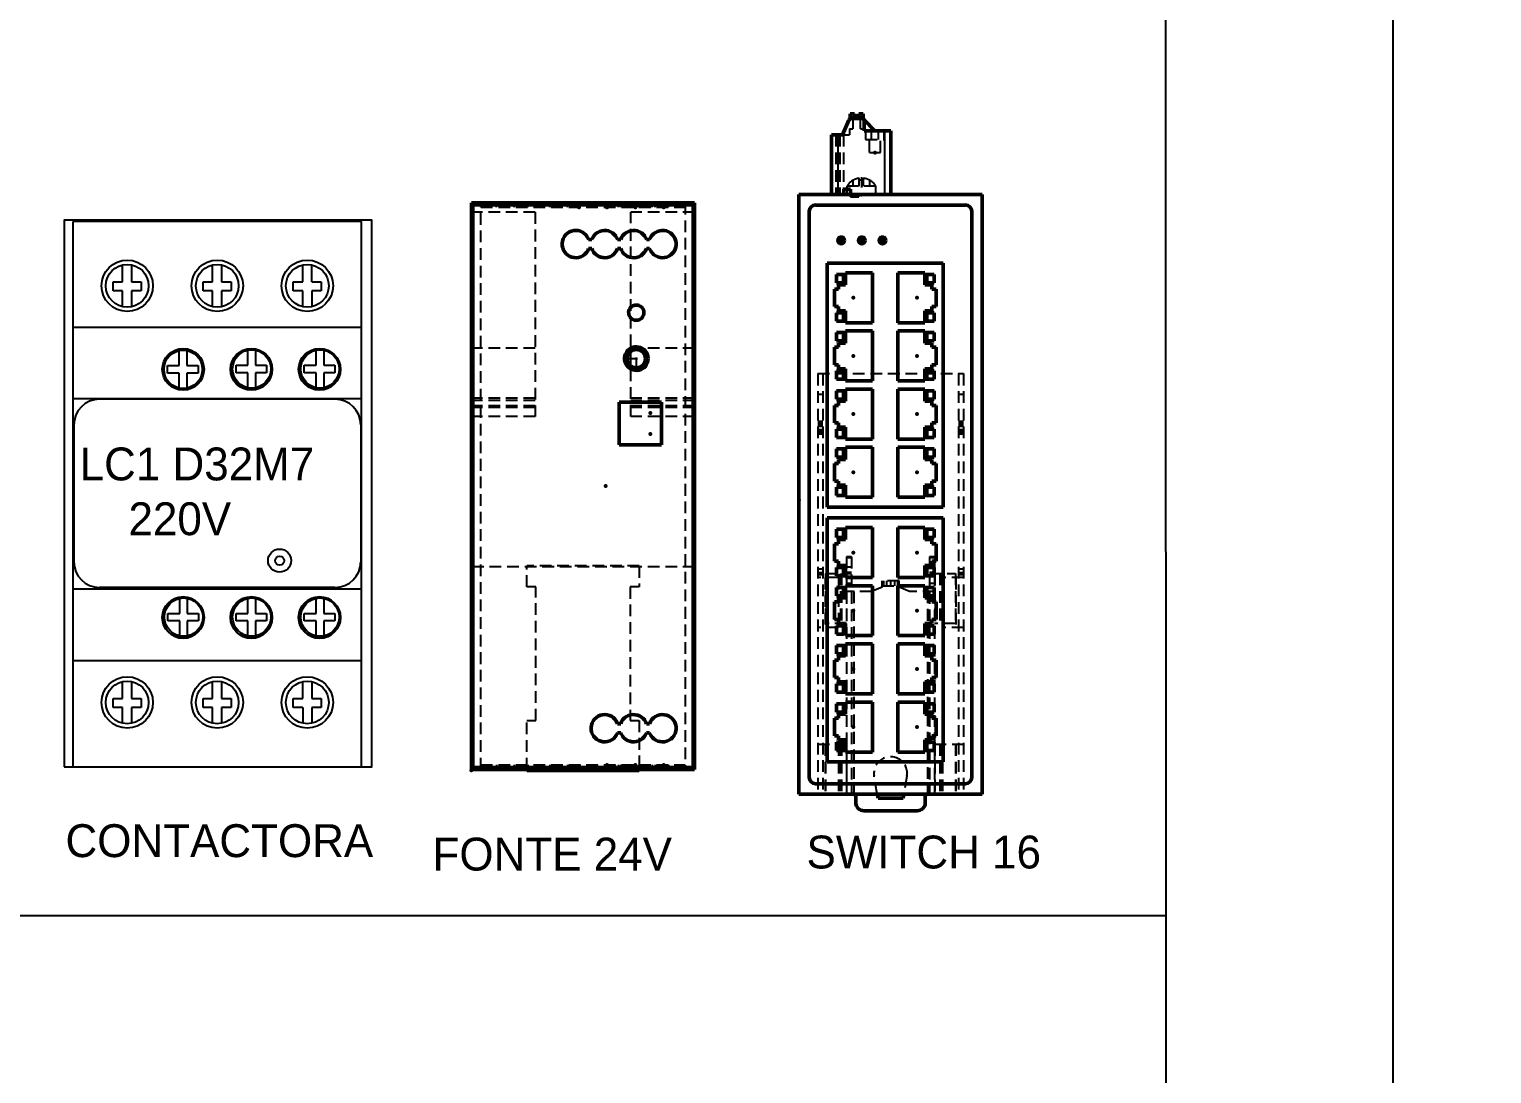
# Model space of a CAD drawing. Extents: x -891 to 6596, y -1 to 298.
# Drawn here: x -306.2 to -243.8, y 148.8 to 193.4 of the extents above; entities that cross this region are included whole.
import ezdxf

# ---------------------------------------------------------------- set-up
doc = ezdxf.new("R2010")
doc.units = 0
doc.header["$MEASUREMENT"] = 0
doc.linetypes.add('Center', pattern=[1.5, 0.45, -0.5, 0.05, -0.5])
doc.linetypes.add('DASHED', pattern=[0.75, 0.5, -0.25])
doc.layers.add('00_COMPONENTS_1', color=7, linetype='Continuous')
for name, color, linetype, lineweight in [('2d ConnectionPoints', 7, 'Continuous', 50), ('AM_0', 7, 'Continuous', 50), ('AM_4', 3, 'Continuous', 25), ('AM_7', 7, 'Center', 25), ('AM_9', 6, 'DASHED', 25)]:
    doc.layers.add(name, color=color, linetype=linetype, lineweight=lineweight)
doc.dimstyles.get("Standard").update_dxf_attribs({"dimtxt": 0.18, "dimasz": 0.18, "dimexe": 0.18, "dimexo": 0.0625, "dimgap": 0.09, "dimtad": 0, "dimtih": 1, "dimtoh": 1, "dimdec": 4, "dimzin": 0, "dimdsep": 46, "dimtxsty": 'Standard', "dimcen": 0.09, "dimadec": 0, "dimazin": 0, "dimtfac": 1, "dimtdec": 4, "dimtofl": 0, "dimtmove": 0, "dimatfit": 3, "dimfxl": 1, "dimtolj": 1, "dimtzin": 0, "dimarcsym": 0})

# ---------------------------------------------------------------- blocks, each defined once
blk = doc.blocks.new('*D12')
at = {"color": 0, "lineweight": -2, "transparency": 16777216}
for p, q in [((-241.782, 239.496), (-87.729, 239.496)), ((-100.229, 214.496), (-100.229, 70.166)), ((-241.782, 45.166), (-87.729, 45.166))]:
    blk.add_line(p, q, dxfattribs=at)
at = {"color": 0, "lineweight": 18, "transparency": 16777216}
for points in [[(-104.395, 214.496), (-96.062, 214.496), (-100.229, 239.496)], [(-104.395, 70.166), (-96.062, 70.166), (-100.229, 45.166)]]:
    blk.add_solid(points, dxfattribs=at)
at = {"layer": 'Defpoints', "color": 0, "lineweight": 18, "transparency": 16777216}
for p in [(-248.032, 239.496), (-248.032, 45.166), (-100.229, 45.166)]:
    blk.add_point(p, dxfattribs=at)
at = {"color": 0, "transparency": 16777216, "insert": (-118.979, 142.331), "char_height": 25, "attachment_point": 5, "rotation": 90}
blk.add_mtext('1000', dxfattribs=at)

msp = doc.modelspace()

# ---------------------------------------------------------------- linework, layer by layer
at = {"color": 40, "true_color": 0xf8d731}
msp.add_line((-257.748, 229.686), (-257.734, 54.882), dxfattribs=at)
for points in [[(-364.63, 45.166), (-248.032, 45.166), (-248.032, 239.496), (-364.63, 239.496)], [(-304.735, 161.916), (-291.618, 161.916), (-291.618, 185.235), (-304.735, 185.235)]]:
    msp.add_lwpolyline(points, close=True)
msp.add_lwpolyline([(-257.745, 155.557), (-354.868, 155.557)], dxfattribs=at)
at = {"layer": '00_COMPONENTS_1', "color": 7, "linetype": 'Continuous'}
for p, q in [((-304.352, 161.916), (-304.352, 185.185)), ((-292.059, 185.185), (-304.352, 185.185)), ((-292.059, 161.916), (-292.059, 185.185)), ((-302.245, 182.605), (-302.245, 183.331)), ((-301.861, 183.334), (-301.861, 182.605)), ((-298.403, 182.605), (-298.403, 183.331)), ((-298.019, 183.334), (-298.019, 182.605)), ((-294.562, 182.605), (-294.562, 183.331)), ((-294.177, 182.605), (-294.177, 183.334)), ((-302.651, 182.221), (-302.651, 182.605)), ((-302.651, 182.605), (-302.245, 182.605)), ((-302.245, 182.221), (-302.651, 182.221)), ((-302.245, 181.551), (-302.245, 182.221)), ((-301.861, 182.605), (-301.455, 182.605)), ((-301.861, 182.221), (-301.861, 181.549)), ((-301.455, 182.221), (-301.861, 182.221)), ((-301.455, 182.605), (-301.455, 182.221)), ((-298.809, 182.221), (-298.809, 182.605)), ((-298.809, 182.605), (-298.403, 182.605)), ((-298.403, 182.221), (-298.809, 182.221)), ((-298.403, 181.551), (-298.403, 182.221)), ((-298.019, 182.605), (-297.613, 182.605)), ((-298.019, 182.221), (-298.019, 181.549)), ((-297.613, 182.221), (-298.019, 182.221)), ((-297.613, 182.605), (-297.613, 182.221)), ((-294.967, 182.221), (-294.967, 182.605)), ((-294.967, 182.605), (-294.562, 182.605)), ((-294.562, 182.221), (-294.967, 182.221)), ((-294.562, 181.551), (-294.562, 182.221)), ((-294.177, 182.605), (-293.772, 182.605)), ((-294.177, 182.221), (-294.177, 181.549)), ((-293.772, 182.221), (-294.177, 182.221)), ((-293.772, 182.605), (-293.772, 182.221)), ((-292.059, 180.658), (-304.352, 180.658)), ((-299.824, 179.031), (-299.824, 179.675)), ((-299.502, 179.676), (-299.502, 179.031)), ((-296.897, 179.048), (-296.897, 179.692)), ((-296.575, 179.693), (-296.575, 179.048)), ((-293.988, 179.048), (-293.988, 179.692)), ((-293.666, 179.693), (-293.666, 179.048)), ((-300.33, 178.709), (-300.33, 179.031)), ((-300.33, 179.031), (-299.824, 179.031)), ((-299.824, 178.709), (-300.33, 178.709)), ((-299.824, 178.073), (-299.824, 178.709)), ((-299.502, 179.031), (-299.026, 179.031)), ((-299.502, 178.709), (-299.502, 178.072)), ((-299.026, 178.709), (-299.502, 178.709)), ((-299.026, 179.031), (-299.026, 178.709)), ((-297.403, 178.726), (-297.403, 179.048)), ((-297.403, 179.048), (-296.897, 179.048)), ((-296.897, 178.726), (-297.403, 178.726)), ((-296.897, 178.091), (-296.897, 178.726)), ((-296.575, 179.048), (-296.099, 179.048)), ((-296.575, 178.726), (-296.575, 178.089)), ((-296.099, 178.726), (-296.575, 178.726)), ((-296.099, 179.048), (-296.099, 178.726)), ((-294.494, 178.726), (-294.494, 179.048)), ((-294.494, 179.048), (-293.988, 179.048)), ((-293.988, 178.726), (-294.494, 178.726)), ((-293.988, 178.091), (-293.988, 178.726)), ((-293.666, 179.048), (-293.19, 179.048)), ((-293.666, 178.726), (-293.666, 178.089)), ((-293.19, 178.726), (-293.666, 178.726)), ((-293.19, 179.048), (-293.19, 178.726)), ((-292.059, 177.612), (-304.352, 177.612)), ((-293.184, 177.598), (-303.227, 177.598)), ((-304.325, 176.501), (-304.325, 170.664)), ((-292.086, 176.501), (-292.086, 170.664)), ((-292.059, 169.489), (-304.352, 169.489)), ((-293.184, 169.567), (-303.227, 169.567)), ((-299.806, 168.456), (-299.806, 169.1)), ((-299.484, 169.101), (-299.484, 168.456)), ((-296.897, 168.456), (-296.897, 169.1)), ((-296.575, 169.101), (-296.575, 168.456)), ((-293.988, 168.456), (-293.988, 169.1)), ((-293.666, 169.101), (-293.666, 168.456)), ((-300.312, 168.456), (-299.806, 168.456)), ((-300.312, 168.134), (-300.312, 168.456)), ((-299.806, 168.134), (-300.312, 168.134)), ((-299.806, 167.499), (-299.806, 168.134)), ((-299.484, 168.456), (-299.008, 168.456)), ((-299.008, 168.134), (-299.484, 168.134)), ((-299.484, 168.134), (-299.484, 167.497)), ((-299.008, 168.456), (-299.008, 168.134)), ((-297.403, 168.456), (-296.897, 168.456)), ((-297.403, 168.134), (-297.403, 168.456)), ((-296.897, 168.134), (-297.403, 168.134)), ((-296.897, 167.499), (-296.897, 168.134)), ((-296.575, 168.456), (-296.099, 168.456)), ((-296.099, 168.134), (-296.575, 168.134)), ((-296.575, 168.134), (-296.575, 167.497)), ((-296.099, 168.456), (-296.099, 168.134)), ((-294.494, 168.456), (-293.988, 168.456)), ((-294.494, 168.134), (-294.494, 168.456)), ((-293.988, 168.134), (-294.494, 168.134)), ((-293.988, 167.499), (-293.988, 168.134)), ((-293.666, 168.456), (-293.19, 168.456)), ((-293.19, 168.134), (-293.666, 168.134)), ((-293.666, 168.134), (-293.666, 167.497)), ((-293.19, 168.456), (-293.19, 168.134)), ((-304.352, 166.444), (-292.059, 166.444)), ((-302.245, 164.824), (-302.245, 165.55)), ((-301.861, 165.552), (-301.861, 164.824)), ((-298.403, 164.824), (-298.403, 165.55)), ((-298.019, 165.552), (-298.019, 164.824)), ((-294.562, 164.824), (-294.562, 165.55)), ((-294.177, 165.552), (-294.177, 164.824)), ((-302.651, 164.824), (-302.245, 164.824)), ((-302.651, 164.44), (-302.651, 164.824)), ((-301.861, 164.824), (-301.455, 164.824)), ((-301.455, 164.824), (-301.455, 164.44)), ((-298.809, 164.824), (-298.403, 164.824)), ((-298.809, 164.44), (-298.809, 164.824)), ((-298.019, 164.824), (-297.613, 164.824)), ((-297.613, 164.824), (-297.613, 164.44)), ((-294.967, 164.824), (-294.562, 164.824)), ((-294.967, 164.44), (-294.967, 164.824)), ((-294.177, 164.824), (-293.772, 164.824)), ((-293.772, 164.824), (-293.772, 164.44)), ((-302.245, 164.44), (-302.651, 164.44)), ((-302.245, 163.77), (-302.245, 164.44)), ((-301.455, 164.44), (-301.861, 164.44)), ((-301.861, 164.44), (-301.861, 163.767)), ((-298.403, 164.44), (-298.809, 164.44)), ((-298.403, 163.77), (-298.403, 164.44)), ((-297.613, 164.44), (-298.019, 164.44)), ((-298.019, 164.44), (-298.019, 163.767)), ((-294.562, 164.44), (-294.967, 164.44)), ((-294.562, 164.44), (-294.562, 163.77)), ((-293.772, 164.44), (-294.177, 164.44)), ((-294.177, 164.44), (-294.177, 163.767)), ((-304.352, 161.916), (-292.059, 161.916))]:
    msp.add_line(p, q, dxfattribs=at)
for centre, radius in [((-302.047, 182.441), 1.098), ((-298.205, 182.441), 1.098), ((-294.364, 182.441), 1.098), ((-302.047, 182.441), 0.912), ((-298.205, 182.441), 0.912), ((-294.364, 182.441), 0.912), ((-299.66, 178.874), 0.892), ((-296.751, 178.874), 0.892), ((-296.751, 178.874), 0.867), ((-296.733, 178.891), 0.817), ((-293.842, 178.874), 0.892), ((-293.842, 178.874), 0.867), ((-293.824, 178.891), 0.817), ((-299.66, 178.874), 0.817), ((-295.544, 170.711), 0.494), ((-295.544, 170.711), 0.192), ((-299.66, 168.282), 0.892), ((-299.66, 168.282), 0.867), ((-299.641, 168.299), 0.817), ((-296.751, 168.282), 0.892), ((-296.751, 168.282), 0.867), ((-296.733, 168.299), 0.817), ((-293.842, 168.282), 0.892), ((-293.842, 168.282), 0.867), ((-293.824, 168.299), 0.817), ((-302.047, 164.66), 1.098), ((-302.047, 164.66), 0.912), ((-298.205, 164.66), 1.098), ((-298.205, 164.66), 0.912), ((-294.364, 164.66), 1.098), ((-294.364, 164.66), 0.912)]:
    msp.add_circle(centre, radius, dxfattribs=at)
for centre, start, end in [((-303.227, 176.501), 90, 180), ((-293.184, 176.501), 0, 90), ((-303.227, 170.664), 180, 270), ((-293.184, 170.664), 270, 0)]:
    msp.add_arc(centre, 1.098, start, end, dxfattribs=at)
at = {"layer": '2d ConnectionPoints'}
for p in [(-270.149, 188.123), (-270.149, 188.123), (-270.149, 188.123), (-270.149, 188.123), (-270.149, 188.123), (-270.149, 188.123), (-270.725, 186.332), (-282.777, 185.788), (-281.572, 185.788), (-280.367, 185.788), (-279.162, 185.788), (-271.062, 181.927), (-268.356, 181.927), (-271.062, 179.445), (-268.356, 179.445), (-279.734, 177.014), (-271.062, 176.963), (-268.356, 176.963), (-279.734, 176.111), (-271.062, 174.48), (-268.356, 174.48), (-281.628, 173.89), (-273.39, 173.298), (-271.062, 171.056), (-268.356, 171.056), (-271.062, 168.574), (-268.356, 168.574), (-271.062, 166.091), (-268.356, 166.091), (-271.062, 163.609), (-268.356, 163.609), (-287.361, 161.754), (-281.572, 161.992), (-280.367, 161.992), (-279.162, 161.992)]:
    msp.add_point(p, dxfattribs=at)
at = {"layer": 'AM_0'}
for p, q in [((-271.016, 189.776), (-271.208, 189.776)), ((-271.208, 189.776), (-271.208, 189.607)), ((-271.016, 189.669), (-271.016, 189.776)), ((-270.835, 189.776), (-270.835, 189.669)), ((-270.643, 189.776), (-270.835, 189.776)), ((-270.643, 189.607), (-270.643, 189.776)), ((-271.26, 189.511), (-271.535, 188.88)), ((-271.208, 189.607), (-271.094, 189.607)), ((-270.691, 189.573), (-271.165, 189.573)), ((-271.094, 189.607), (-271.094, 189.573)), ((-270.757, 189.573), (-270.757, 189.607)), ((-270.757, 189.607), (-270.643, 189.607)), ((-270.602, 189.519), (-270.158, 189.057)), ((-270.602, 189.519), (-270.602, 189.057)), ((-271.997, 188.88), (-271.535, 188.88)), ((-271.997, 188.88), (-271.997, 186.332)), ((-270.602, 189.057), (-269.474, 189.057)), ((-269.474, 189.057), (-269.474, 186.332)), ((-287.361, 161.798), (-287.361, 185.982)), ((-287.361, 185.982), (-277.839, 185.982)), ((-277.839, 185.939), (-287.361, 185.939)), ((-277.839, 161.798), (-277.839, 185.982)), ((-273.39, 186.332), (-273.39, 160.744)), ((-265.572, 186.332), (-273.39, 186.332)), ((-271.48, 186.561), (-271.196, 186.561)), ((-271.48, 186.561), (-271.48, 186.332)), ((-271.196, 186.561), (-271.196, 186.332)), ((-265.572, 160.744), (-265.572, 186.332)), ((-287.303, 185.893), (-287.303, 161.887)), ((-277.897, 185.893), (-287.303, 185.893)), ((-277.897, 185.893), (-277.897, 161.887)), ((-272.946, 185.621), (-272.946, 161.455)), ((-266.282, 185.887), (-272.679, 185.887)), ((-266.016, 161.455), (-266.016, 185.621)), ((-282.361, 184.415), (-282.227, 184.415)), ((-281.127, 184.415), (-280.993, 184.415)), ((-279.893, 184.415), (-279.759, 184.415)), ((-282.227, 184.027), (-282.361, 184.027)), ((-280.993, 184.027), (-281.127, 184.027)), ((-279.759, 184.027), (-279.893, 184.027)), ((-267.237, 183.41), (-272.182, 183.41)), ((-272.182, 183.41), (-272.182, 172.997)), ((-271.79, 182.567), (-271.79, 182.922)), ((-271.79, 182.922), (-271.488, 182.922)), ((-271.488, 182.922), (-271.488, 182.567)), ((-271.4, 182.478), (-271.4, 182.994)), ((-271.4, 182.994), (-270.245, 182.994)), ((-270.245, 182.994), (-270.245, 180.861)), ((-269.173, 180.861), (-269.173, 182.994)), ((-269.173, 182.994), (-268.018, 182.994)), ((-268.018, 182.994), (-268.018, 182.478)), ((-267.929, 182.567), (-267.929, 182.922)), ((-267.929, 182.922), (-267.627, 182.922)), ((-267.627, 182.922), (-267.627, 182.567)), ((-267.237, 172.997), (-267.237, 183.41)), ((-271.879, 181.554), (-271.879, 182.301)), ((-271.879, 182.301), (-271.702, 182.301)), ((-271.488, 182.567), (-271.79, 182.567)), ((-271.702, 182.301), (-271.702, 182.478)), ((-271.702, 182.478), (-271.4, 182.478)), ((-268.018, 182.478), (-267.716, 182.478)), ((-267.627, 182.567), (-267.929, 182.567)), ((-267.716, 182.478), (-267.716, 182.301)), ((-267.716, 182.301), (-267.538, 182.301)), ((-267.538, 182.301), (-267.538, 181.554)), ((-271.702, 181.554), (-271.879, 181.554)), ((-271.79, 180.932), (-271.79, 181.288)), ((-271.79, 181.288), (-271.488, 181.288)), ((-271.702, 181.377), (-271.702, 181.554)), ((-271.4, 181.377), (-271.702, 181.377)), ((-271.488, 181.288), (-271.488, 180.932)), ((-271.4, 180.861), (-271.4, 181.377)), ((-267.716, 181.377), (-268.018, 181.377)), ((-268.018, 181.377), (-268.018, 180.861)), ((-267.929, 180.932), (-267.929, 181.288)), ((-267.929, 181.288), (-267.627, 181.288)), ((-267.538, 181.554), (-267.716, 181.554)), ((-267.716, 181.554), (-267.716, 181.377)), ((-267.627, 181.288), (-267.627, 180.932)), ((-271.488, 180.932), (-271.79, 180.932)), ((-271.79, 180.085), (-271.79, 180.44)), ((-271.79, 180.44), (-271.488, 180.44)), ((-271.488, 180.44), (-271.488, 180.085)), ((-270.245, 180.861), (-271.4, 180.861)), ((-271.4, 179.996), (-271.4, 180.511)), ((-271.4, 180.511), (-270.245, 180.511)), ((-270.245, 180.511), (-270.245, 178.379)), ((-268.018, 180.861), (-269.173, 180.861)), ((-269.173, 178.379), (-269.173, 180.511)), ((-269.173, 180.511), (-268.018, 180.511)), ((-268.018, 180.511), (-268.018, 179.996)), ((-267.627, 180.932), (-267.929, 180.932)), ((-267.929, 180.085), (-267.929, 180.44)), ((-267.929, 180.44), (-267.627, 180.44)), ((-267.627, 180.44), (-267.627, 180.085)), ((-271.879, 179.072), (-271.879, 179.818)), ((-271.879, 179.818), (-271.702, 179.818)), ((-271.488, 180.085), (-271.79, 180.085)), ((-271.702, 179.818), (-271.702, 179.996)), ((-271.702, 179.996), (-271.4, 179.996)), ((-268.018, 179.996), (-267.716, 179.996)), ((-267.627, 180.085), (-267.929, 180.085)), ((-267.716, 179.996), (-267.716, 179.818)), ((-267.716, 179.818), (-267.538, 179.818)), ((-267.538, 179.818), (-267.538, 179.072)), ((-271.702, 179.072), (-271.879, 179.072)), ((-271.79, 178.45), (-271.79, 178.805)), ((-271.79, 178.805), (-271.488, 178.805)), ((-271.702, 178.894), (-271.702, 179.072)), ((-271.4, 178.894), (-271.702, 178.894)), ((-271.488, 178.805), (-271.488, 178.45)), ((-271.4, 178.379), (-271.4, 178.894)), ((-267.716, 178.894), (-268.018, 178.894)), ((-268.018, 178.894), (-268.018, 178.379)), ((-267.929, 178.45), (-267.929, 178.805)), ((-267.929, 178.805), (-267.627, 178.805)), ((-267.538, 179.072), (-267.716, 179.072)), ((-267.716, 179.072), (-267.716, 178.894)), ((-267.627, 178.805), (-267.627, 178.45)), ((-271.488, 178.45), (-271.79, 178.45)), ((-271.79, 177.602), (-271.79, 177.958)), ((-271.79, 177.958), (-271.488, 177.958)), ((-271.488, 177.958), (-271.488, 177.602)), ((-270.245, 178.379), (-271.4, 178.379)), ((-271.4, 177.514), (-271.4, 178.029)), ((-271.4, 178.029), (-270.245, 178.029)), ((-270.245, 178.029), (-270.245, 175.897)), ((-268.018, 178.379), (-269.173, 178.379)), ((-269.173, 175.897), (-269.173, 178.029)), ((-269.173, 178.029), (-268.018, 178.029)), ((-268.018, 178.029), (-268.018, 177.514)), ((-267.627, 178.45), (-267.929, 178.45)), ((-267.929, 177.602), (-267.929, 177.958)), ((-267.929, 177.958), (-267.627, 177.958)), ((-267.627, 177.958), (-267.627, 177.602)), ((-281.065, 175.659), (-281.065, 177.466)), ((-281.065, 177.466), (-279.258, 177.466)), ((-279.258, 177.466), (-279.258, 175.659)), ((-271.879, 176.59), (-271.879, 177.336)), ((-271.879, 177.336), (-271.702, 177.336)), ((-271.488, 177.602), (-271.79, 177.602)), ((-271.702, 177.336), (-271.702, 177.514)), ((-271.702, 177.514), (-271.4, 177.514)), ((-268.018, 177.514), (-267.716, 177.514)), ((-267.627, 177.602), (-267.929, 177.602)), ((-267.716, 177.514), (-267.716, 177.336)), ((-267.716, 177.336), (-267.538, 177.336)), ((-267.538, 177.336), (-267.538, 176.59)), ((-271.702, 176.59), (-271.879, 176.59)), ((-271.702, 176.412), (-271.702, 176.59)), ((-267.538, 176.59), (-267.716, 176.59)), ((-267.716, 176.59), (-267.716, 176.412)), ((-271.79, 175.968), (-271.79, 176.323)), ((-271.79, 176.323), (-271.488, 176.323)), ((-271.488, 175.968), (-271.79, 175.968)), ((-271.4, 176.412), (-271.702, 176.412)), ((-271.488, 176.323), (-271.488, 175.968)), ((-271.4, 175.897), (-271.4, 176.412)), ((-267.716, 176.412), (-268.018, 176.412)), ((-268.018, 176.412), (-268.018, 175.897)), ((-267.929, 175.968), (-267.929, 176.323)), ((-267.929, 176.323), (-267.627, 176.323)), ((-267.627, 175.968), (-267.929, 175.968)), ((-267.627, 176.323), (-267.627, 175.968)), ((-279.258, 175.659), (-281.065, 175.659)), ((-271.79, 175.12), (-271.79, 175.475)), ((-271.79, 175.475), (-271.488, 175.475)), ((-271.488, 175.475), (-271.488, 175.12)), ((-270.245, 175.897), (-271.4, 175.897)), ((-271.4, 175.031), (-271.4, 175.546)), ((-271.4, 175.546), (-270.245, 175.546)), ((-270.245, 175.546), (-270.245, 173.414)), ((-268.018, 175.897), (-269.173, 175.897)), ((-269.173, 173.414), (-269.173, 175.546)), ((-269.173, 175.546), (-268.018, 175.546)), ((-268.018, 175.546), (-268.018, 175.031)), ((-267.929, 175.12), (-267.929, 175.475)), ((-267.929, 175.475), (-267.627, 175.475)), ((-267.627, 175.475), (-267.627, 175.12)), ((-271.879, 174.107), (-271.879, 174.853)), ((-271.879, 174.853), (-271.702, 174.853)), ((-271.488, 175.12), (-271.79, 175.12)), ((-271.702, 174.853), (-271.702, 175.031)), ((-271.702, 175.031), (-271.4, 175.031)), ((-268.018, 175.031), (-267.716, 175.031)), ((-267.627, 175.12), (-267.929, 175.12)), ((-267.716, 175.031), (-267.716, 174.853)), ((-267.716, 174.853), (-267.538, 174.853)), ((-267.538, 174.853), (-267.538, 174.107)), ((-271.702, 174.107), (-271.879, 174.107)), ((-271.702, 173.929), (-271.702, 174.107)), ((-267.538, 174.107), (-267.716, 174.107)), ((-267.716, 174.107), (-267.716, 173.929)), ((-271.79, 173.485), (-271.79, 173.841)), ((-271.79, 173.841), (-271.488, 173.841)), ((-271.488, 173.485), (-271.79, 173.485)), ((-271.4, 173.929), (-271.702, 173.929)), ((-271.488, 173.841), (-271.488, 173.485)), ((-271.4, 173.414), (-271.4, 173.929)), ((-267.716, 173.929), (-268.018, 173.929)), ((-268.018, 173.929), (-268.018, 173.414)), ((-267.929, 173.485), (-267.929, 173.841)), ((-267.929, 173.841), (-267.627, 173.841)), ((-267.627, 173.485), (-267.929, 173.485)), ((-267.627, 173.841), (-267.627, 173.485)), ((-272.182, 172.997), (-267.237, 172.997)), ((-270.245, 173.414), (-271.4, 173.414)), ((-268.018, 173.414), (-269.173, 173.414)), ((-267.237, 172.539), (-272.182, 172.539)), ((-272.182, 172.539), (-272.182, 162.126)), ((-267.237, 162.126), (-267.237, 172.539)), ((-271.79, 171.696), (-271.79, 172.051)), ((-271.79, 172.051), (-271.488, 172.051)), ((-271.488, 171.696), (-271.79, 171.696)), ((-271.702, 171.429), (-271.702, 171.607)), ((-271.702, 171.607), (-271.4, 171.607)), ((-271.488, 172.051), (-271.488, 171.696)), ((-271.4, 171.607), (-271.4, 172.122)), ((-271.4, 172.122), (-270.245, 172.122)), ((-270.245, 172.122), (-270.245, 169.99)), ((-269.173, 169.99), (-269.173, 172.122)), ((-269.173, 172.122), (-268.018, 172.122)), ((-268.018, 172.122), (-268.018, 171.607)), ((-268.018, 171.607), (-267.716, 171.607)), ((-267.929, 171.696), (-267.929, 172.051)), ((-267.929, 172.051), (-267.627, 172.051)), ((-267.627, 171.696), (-267.929, 171.696)), ((-267.716, 171.607), (-267.716, 171.429)), ((-267.627, 172.051), (-267.627, 171.696)), ((-271.879, 170.683), (-271.879, 171.429)), ((-271.879, 171.429), (-271.702, 171.429)), ((-267.716, 171.429), (-267.538, 171.429)), ((-267.538, 171.429), (-267.538, 170.683)), ((-271.702, 170.683), (-271.879, 170.683)), ((-271.79, 170.061), (-271.79, 170.417)), ((-271.79, 170.417), (-271.488, 170.417)), ((-271.702, 170.505), (-271.702, 170.683)), ((-271.4, 170.505), (-271.702, 170.505)), ((-271.488, 170.417), (-271.488, 170.061)), ((-271.4, 169.99), (-271.4, 170.505)), ((-267.716, 170.505), (-268.018, 170.505)), ((-268.018, 170.505), (-268.018, 169.99)), ((-267.929, 170.061), (-267.929, 170.417)), ((-267.929, 170.417), (-267.627, 170.417)), ((-267.538, 170.683), (-267.716, 170.683)), ((-267.716, 170.683), (-267.716, 170.505)), ((-267.627, 170.417), (-267.627, 170.061)), ((-271.488, 170.061), (-271.79, 170.061)), ((-270.245, 169.99), (-271.4, 169.99)), ((-268.018, 169.99), (-269.173, 169.99)), ((-267.627, 170.061), (-267.929, 170.061)), ((-271.79, 169.214), (-271.79, 169.569)), ((-271.79, 169.569), (-271.488, 169.569)), ((-271.488, 169.214), (-271.79, 169.214)), ((-271.702, 168.947), (-271.702, 169.125)), ((-271.702, 169.125), (-271.4, 169.125)), ((-271.488, 169.569), (-271.488, 169.214)), ((-271.4, 169.125), (-271.4, 169.64)), ((-271.4, 169.64), (-270.245, 169.64)), ((-270.245, 169.64), (-270.245, 167.508)), ((-269.173, 167.508), (-269.173, 169.64)), ((-269.173, 169.64), (-268.018, 169.64)), ((-268.018, 169.64), (-268.018, 169.125)), ((-268.018, 169.125), (-267.716, 169.125)), ((-267.929, 169.214), (-267.929, 169.569)), ((-267.929, 169.569), (-267.627, 169.569)), ((-267.627, 169.214), (-267.929, 169.214)), ((-267.716, 169.125), (-267.716, 168.947)), ((-267.627, 169.569), (-267.627, 169.214)), ((-271.879, 168.201), (-271.879, 168.947)), ((-271.879, 168.947), (-271.702, 168.947)), ((-267.716, 168.947), (-267.538, 168.947)), ((-267.538, 168.947), (-267.538, 168.201)), ((-271.702, 168.201), (-271.879, 168.201)), ((-271.79, 167.579), (-271.79, 167.934)), ((-271.79, 167.934), (-271.488, 167.934)), ((-271.702, 168.023), (-271.702, 168.201)), ((-271.4, 168.023), (-271.702, 168.023)), ((-271.488, 167.934), (-271.488, 167.579)), ((-271.4, 167.508), (-271.4, 168.023)), ((-267.716, 168.023), (-268.018, 168.023)), ((-268.018, 168.023), (-268.018, 167.508)), ((-267.929, 167.579), (-267.929, 167.934)), ((-267.929, 167.934), (-267.627, 167.934)), ((-267.538, 168.201), (-267.716, 168.201)), ((-267.716, 168.201), (-267.716, 168.023)), ((-267.627, 167.934), (-267.627, 167.579)), ((-271.488, 167.579), (-271.79, 167.579)), ((-270.245, 167.508), (-271.4, 167.508)), ((-268.018, 167.508), (-269.173, 167.508)), ((-267.627, 167.579), (-267.929, 167.579)), ((-271.79, 166.731), (-271.79, 167.087)), ((-271.79, 167.087), (-271.488, 167.087)), ((-271.488, 166.731), (-271.79, 166.731)), ((-271.702, 166.465), (-271.702, 166.642)), ((-271.702, 166.642), (-271.4, 166.642)), ((-271.488, 167.087), (-271.488, 166.731)), ((-271.4, 166.642), (-271.4, 167.158)), ((-271.4, 167.158), (-270.245, 167.158)), ((-270.245, 167.158), (-270.245, 165.025)), ((-269.173, 165.025), (-269.173, 167.158)), ((-269.173, 167.158), (-268.018, 167.158)), ((-268.018, 167.158), (-268.018, 166.642)), ((-268.018, 166.642), (-267.716, 166.642)), ((-267.929, 166.731), (-267.929, 167.087)), ((-267.929, 167.087), (-267.627, 167.087)), ((-267.627, 166.731), (-267.929, 166.731)), ((-267.716, 166.642), (-267.716, 166.465)), ((-267.627, 167.087), (-267.627, 166.731)), ((-271.879, 165.718), (-271.879, 166.465)), ((-271.879, 166.465), (-271.702, 166.465)), ((-267.716, 166.465), (-267.538, 166.465)), ((-267.538, 166.465), (-267.538, 165.718)), ((-271.702, 165.718), (-271.879, 165.718)), ((-271.79, 165.096), (-271.79, 165.452)), ((-271.79, 165.452), (-271.488, 165.452)), ((-271.702, 165.541), (-271.702, 165.718)), ((-271.4, 165.541), (-271.702, 165.541)), ((-271.488, 165.452), (-271.488, 165.096)), ((-271.4, 165.025), (-271.4, 165.541)), ((-267.716, 165.541), (-268.018, 165.541)), ((-268.018, 165.541), (-268.018, 165.025)), ((-267.929, 165.096), (-267.929, 165.452)), ((-267.929, 165.452), (-267.627, 165.452)), ((-267.538, 165.718), (-267.716, 165.718)), ((-267.716, 165.718), (-267.716, 165.541)), ((-267.627, 165.452), (-267.627, 165.096)), ((-271.488, 165.096), (-271.79, 165.096)), ((-270.245, 165.025), (-271.4, 165.025)), ((-268.018, 165.025), (-269.173, 165.025)), ((-267.627, 165.096), (-267.929, 165.096)), ((-271.79, 164.249), (-271.79, 164.604)), ((-271.79, 164.604), (-271.488, 164.604)), ((-271.488, 164.249), (-271.79, 164.249)), ((-271.702, 163.982), (-271.702, 164.16)), ((-271.702, 164.16), (-271.4, 164.16)), ((-271.488, 164.604), (-271.488, 164.249)), ((-271.4, 164.16), (-271.4, 164.675)), ((-271.4, 164.675), (-270.245, 164.675)), ((-270.245, 164.675), (-270.245, 162.543)), ((-269.173, 162.543), (-269.173, 164.675)), ((-269.173, 164.675), (-268.018, 164.675)), ((-268.018, 164.675), (-268.018, 164.16)), ((-268.018, 164.16), (-267.716, 164.16)), ((-267.929, 164.249), (-267.929, 164.604)), ((-267.929, 164.604), (-267.627, 164.604)), ((-267.627, 164.249), (-267.929, 164.249)), ((-267.716, 164.16), (-267.716, 163.982)), ((-267.627, 164.604), (-267.627, 164.249)), ((-281.127, 163.752), (-280.993, 163.752)), ((-279.893, 163.752), (-279.759, 163.752)), ((-271.879, 163.236), (-271.879, 163.982)), ((-271.879, 163.982), (-271.702, 163.982)), ((-267.716, 163.982), (-267.538, 163.982)), ((-267.538, 163.982), (-267.538, 163.236)), ((-280.993, 163.363), (-281.127, 163.363)), ((-279.759, 163.363), (-279.893, 163.363)), ((-271.702, 163.236), (-271.879, 163.236)), ((-271.79, 162.614), (-271.79, 162.969)), ((-271.79, 162.969), (-271.488, 162.969)), ((-271.702, 163.058), (-271.702, 163.236)), ((-271.4, 163.058), (-271.702, 163.058)), ((-271.488, 162.969), (-271.488, 162.614)), ((-271.4, 162.543), (-271.4, 163.058)), ((-267.716, 163.058), (-268.018, 163.058)), ((-268.018, 163.058), (-268.018, 162.543)), ((-267.929, 162.614), (-267.929, 162.969)), ((-267.929, 162.969), (-267.627, 162.969)), ((-267.538, 163.236), (-267.716, 163.236)), ((-267.716, 163.236), (-267.716, 163.058)), ((-267.627, 162.969), (-267.627, 162.614)), ((-271.488, 162.614), (-271.79, 162.614)), ((-270.245, 162.543), (-271.4, 162.543)), ((-268.018, 162.543), (-269.173, 162.543)), ((-267.627, 162.614), (-267.929, 162.614)), ((-277.839, 161.842), (-287.361, 161.842)), ((-287.361, 161.798), (-277.839, 161.798)), ((-277.897, 161.887), (-287.303, 161.887)), ((-285, 161.798), (-285, 161.754)), ((-285, 161.754), (-280.2, 161.754)), ((-280.2, 161.754), (-280.2, 161.798)), ((-272.182, 162.126), (-267.237, 162.126)), ((-272.679, 161.188), (-266.282, 161.188)), ((-273.39, 160.744), (-265.572, 160.744)), ((-270.965, 160.655), (-270.965, 160.388)), ((-270.014, 160.566), (-270.045, 160.744)), ((-268.948, 160.566), (-270.014, 160.566)), ((-268.916, 160.744), (-268.948, 160.566)), ((-267.997, 160.388), (-267.997, 160.655)), ((-270.609, 160.033), (-268.352, 160.033))]:
    msp.add_line(p, q, dxfattribs=at)
for points in [[(-282.361, 184.027), (-282.401, 183.938), (-282.457, 183.855), (-282.525, 183.784), (-282.606, 183.724), (-282.693, 183.68), (-282.789, 183.651), (-282.884, 183.639), (-282.982, 183.642), (-283.075, 183.661), (-283.166, 183.696), (-283.247, 183.744), (-283.321, 183.807), (-283.383, 183.879), (-283.434, 183.963), (-283.469, 184.053), (-283.49, 184.151), (-283.493, 184.249), (-283.48, 184.349), (-283.45, 184.444), (-283.402, 184.535), (-283.342, 184.614), (-283.266, 184.683), (-283.184, 184.736), (-283.091, 184.775), (-282.997, 184.797), (-282.899, 184.804), (-282.805, 184.794), (-282.711, 184.769), (-282.626, 184.729), (-282.546, 184.675), (-282.477, 184.61), (-282.418, 184.533), (-282.361, 184.415)], [(-282.227, 184.415), (-282.187, 184.504), (-282.13, 184.588), (-282.062, 184.658), (-281.98, 184.719), (-281.893, 184.762), (-281.797, 184.791), (-281.702, 184.803), (-281.604, 184.799), (-281.512, 184.78), (-281.422, 184.745), (-281.341, 184.697), (-281.267, 184.635), (-281.205, 184.563), (-281.154, 184.479), (-281.127, 184.415)], [(-280.993, 184.415), (-280.953, 184.504), (-280.896, 184.588), (-280.828, 184.658), (-280.746, 184.719), (-280.659, 184.762), (-280.563, 184.791), (-280.468, 184.803), (-280.37, 184.799), (-280.278, 184.78), (-280.188, 184.745), (-280.107, 184.697), (-280.033, 184.635), (-279.971, 184.563), (-279.92, 184.479), (-279.893, 184.415)], [(-279.759, 184.415), (-279.719, 184.504), (-279.662, 184.588), (-279.594, 184.658), (-279.512, 184.719), (-279.425, 184.762), (-279.329, 184.791), (-279.234, 184.803), (-279.136, 184.799), (-279.044, 184.78), (-278.954, 184.745), (-278.873, 184.697), (-278.799, 184.635), (-278.737, 184.563), (-278.686, 184.479), (-278.651, 184.389), (-278.63, 184.291), (-278.627, 184.193), (-278.64, 184.092), (-278.671, 183.997), (-278.718, 183.906), (-278.779, 183.828), (-278.854, 183.758), (-278.936, 183.706), (-279.029, 183.666), (-279.122, 183.644), (-279.221, 183.638), (-279.315, 183.648), (-279.409, 183.673), (-279.495, 183.713), (-279.575, 183.767), (-279.644, 183.833), (-279.703, 183.911), (-279.759, 184.027)], [(-281.127, 184.027), (-281.167, 183.938), (-281.223, 183.855), (-281.291, 183.784), (-281.372, 183.724), (-281.459, 183.68), (-281.555, 183.651), (-281.65, 183.639), (-281.748, 183.642), (-281.841, 183.661), (-281.932, 183.696), (-282.013, 183.744), (-282.087, 183.807), (-282.149, 183.879), (-282.2, 183.963), (-282.227, 184.027)], [(-279.893, 184.027), (-279.933, 183.938), (-279.989, 183.855), (-280.057, 183.784), (-280.138, 183.724), (-280.225, 183.68), (-280.321, 183.651), (-280.416, 183.639), (-280.514, 183.642), (-280.607, 183.661), (-280.698, 183.696), (-280.779, 183.744), (-280.853, 183.807), (-280.915, 183.879), (-280.966, 183.963), (-280.993, 184.027)], [(-280.002, 181.292), (-280.006, 181.238), (-280.021, 181.183), (-280.043, 181.133), (-280.075, 181.086), (-280.113, 181.047), (-280.158, 181.014), (-280.207, 180.989), (-280.26, 180.973), (-280.314, 180.966), (-280.369, 180.968), (-280.422, 180.979), (-280.473, 181), (-280.519, 181.027), (-280.561, 181.063), (-280.595, 181.104), (-280.623, 181.152), (-280.642, 181.203), (-280.653, 181.257), (-280.654, 181.312), (-280.646, 181.368), (-280.629, 181.42), (-280.602, 181.47), (-280.569, 181.513), (-280.527, 181.552), (-280.481, 181.581), (-280.429, 181.603), (-280.377, 181.615), (-280.321, 181.619), (-280.268, 181.613), (-280.215, 181.598), (-280.166, 181.576), (-280.121, 181.545), (-280.083, 181.507), (-280.05, 181.463), (-280.026, 181.415), (-280.009, 181.361), (-280.002, 181.292)], [(-279.823, 179.332), (-279.83, 179.248), (-279.852, 179.164), (-279.886, 179.087), (-279.935, 179.016), (-279.992, 178.955), (-280.062, 178.903), (-280.136, 178.865), (-280.219, 178.84), (-280.301, 178.829), (-280.387, 178.832), (-280.468, 178.849), (-280.548, 178.88), (-280.619, 178.922), (-280.684, 178.978), (-280.738, 179.042), (-280.781, 179.116), (-280.81, 179.194), (-280.827, 179.278), (-280.829, 179.362), (-280.816, 179.447), (-280.79, 179.527), (-280.749, 179.604), (-280.698, 179.671), (-280.634, 179.73), (-280.564, 179.775), (-280.485, 179.809), (-280.404, 179.829), (-280.318, 179.835), (-280.235, 179.827), (-280.153, 179.804), (-280.078, 179.769), (-280.008, 179.721), (-279.948, 179.663), (-279.897, 179.595), (-279.86, 179.52), (-279.834, 179.438), (-279.823, 179.332)], [(-281.127, 163.363), (-281.167, 163.275), (-281.224, 163.191), (-281.292, 163.12), (-281.374, 163.06), (-281.461, 163.016), (-281.557, 162.987), (-281.651, 162.975), (-281.75, 162.979), (-281.842, 162.999), (-281.932, 163.033), (-282.013, 163.081), (-282.087, 163.143), (-282.149, 163.216), (-282.199, 163.299), (-282.235, 163.39), (-282.256, 163.487), (-282.259, 163.586), (-282.245, 163.687), (-282.215, 163.782), (-282.168, 163.873), (-282.107, 163.951), (-282.032, 164.02), (-281.95, 164.073), (-281.857, 164.112), (-281.764, 164.134), (-281.665, 164.141), (-281.571, 164.131), (-281.477, 164.105), (-281.391, 164.066), (-281.31, 164.011), (-281.242, 163.946), (-281.183, 163.868), (-281.127, 163.752)], [(-280.993, 163.752), (-280.953, 163.841), (-280.897, 163.924), (-280.829, 163.995), (-280.747, 164.055), (-280.661, 164.099), (-280.565, 164.128), (-280.47, 164.14), (-280.372, 164.136), (-280.279, 164.117), (-280.188, 164.082), (-280.107, 164.034), (-280.033, 163.972), (-279.97, 163.899), (-279.92, 163.816), (-279.893, 163.752)], [(-279.759, 163.752), (-279.719, 163.841), (-279.663, 163.924), (-279.595, 163.995), (-279.513, 164.055), (-279.427, 164.099), (-279.331, 164.128), (-279.236, 164.14), (-279.138, 164.136), (-279.045, 164.117), (-278.954, 164.082), (-278.873, 164.034), (-278.799, 163.972), (-278.736, 163.899), (-278.686, 163.816), (-278.651, 163.725), (-278.63, 163.628), (-278.627, 163.53), (-278.64, 163.429), (-278.67, 163.335), (-278.718, 163.244), (-278.778, 163.165), (-278.854, 163.096), (-278.936, 163.043), (-279.029, 163.003), (-279.123, 162.981), (-279.221, 162.975), (-279.315, 162.985), (-279.409, 163.01), (-279.494, 163.049), (-279.574, 163.103), (-279.643, 163.168), (-279.701, 163.246), (-279.759, 163.363)], [(-279.893, 163.363), (-279.933, 163.275), (-279.99, 163.191), (-280.058, 163.12), (-280.14, 163.06), (-280.227, 163.016), (-280.323, 162.987), (-280.417, 162.975), (-280.516, 162.979), (-280.608, 162.999), (-280.698, 163.033), (-280.779, 163.081), (-280.853, 163.143), (-280.915, 163.216), (-280.965, 163.299), (-280.993, 163.363)]]:
    msp.add_lwpolyline(points, dxfattribs=at)
for centre, radius in [((-271.586, 184.377), 0.142), ((-270.707, 184.377), 0.142), ((-269.827, 184.377), 0.142), ((-280.326, 179.332), 0.389)]:
    msp.add_circle(centre, radius, dxfattribs=at)
for centre, radius, start, end in [((-271.165, 189.47), 0.103, 90, 156.45), ((-270.925, 189.669), 0.0908, 180, 0), ((-270.684, 189.484), 0.0888, 23.36771, 94.70478), ((-270.691, 189.484), 0.0888, 0, 90), ((-272.679, 185.621), 0.267, 90, 180), ((-266.282, 185.621), 0.267, 0, 90), ((-272.679, 161.455), 0.267, 180, 270), ((-266.282, 161.455), 0.267, 270, 0), ((-271.053, 160.655), 0.0888, 0, 90), ((-270.609, 160.388), 0.355, 180, 270), ((-268.352, 160.388), 0.355, 270, 0), ((-267.908, 160.655), 0.0888, 90, 180)]:
    msp.add_arc(centre, radius, start, end, dxfattribs=at)
at = {"layer": 'AM_4'}
for p, q in [((-271.733, 188.88), (-271.733, 186.332)), ((-269.738, 189.057), (-269.738, 186.332))]:
    msp.add_line(p, q, dxfattribs=at)
at = {"layer": 'AM_7'}
for p, q in [((-270.925, 189.574), (-270.925, 189.764)), ((-271.021, 189.669), (-270.83, 189.669)), ((-270.725, 187.078), (-270.725, 186.296)), ((-271.736, 184.377), (-271.437, 184.377)), ((-271.586, 184.228), (-271.586, 184.526)), ((-270.856, 184.377), (-270.558, 184.377)), ((-270.707, 184.228), (-270.707, 184.526)), ((-269.977, 184.377), (-269.678, 184.377)), ((-269.827, 184.228), (-269.827, 184.526)), ((-280.326, 178.923), (-280.326, 179.74)), ((-280.734, 179.332), (-279.918, 179.332)), ((-269.481, 169.852), (-269.481, 169.618))]:
    msp.add_line(p, q, dxfattribs=at)
at = {"layer": 'AM_9'}
for p, q in [((-271.233, 189.137), (-271.233, 188.88)), ((-271.233, 189.137), (-271.094, 189.137)), ((-271.094, 189.573), (-271.094, 189.137)), ((-270.757, 189.137), (-270.757, 189.573)), ((-270.757, 189.137), (-270.602, 189.137)), ((-271.822, 188.88), (-271.822, 186.332)), ((-271.65, 188.88), (-271.65, 186.332)), ((-271.535, 188.88), (-271.233, 188.88)), ((-271.482, 188.88), (-271.482, 186.332)), ((-270.549, 189.057), (-270.549, 188.687)), ((-270.549, 188.687), (-269.749, 188.687)), ((-270.384, 188.123), (-270.384, 188.687)), ((-270.3, 188.687), (-270.3, 189.057)), ((-269.998, 188.687), (-269.998, 189.057)), ((-269.913, 188.123), (-269.913, 188.687)), ((-269.749, 188.687), (-269.749, 189.057)), ((-270.384, 188.123), (-269.913, 188.123)), ((-271.347, 186.687), (-271.347, 186.332)), ((-270.103, 186.687), (-271.347, 186.687)), ((-271.08, 186.687), (-271.08, 186.949)), ((-270.813, 186.687), (-270.813, 187.031)), ((-270.636, 186.687), (-270.636, 187.031)), ((-270.369, 186.687), (-270.369, 186.949)), ((-270.103, 186.332), (-270.103, 186.687)), ((-287.052, 185.939), (-287.052, 185.982)), ((-286.963, 161.798), (-286.963, 185.982)), ((-286.294, 185.788), (-286.294, 185.982)), ((-286.042, 185.788), (-286.042, 185.982)), ((-285.537, 185.788), (-285.537, 185.982)), ((-285.284, 185.788), (-285.284, 185.982)), ((-285.031, 185.788), (-285.031, 185.982)), ((-284.96, 185.788), (-284.96, 185.982)), ((-284.273, 185.788), (-284.273, 185.982)), ((-284.021, 185.788), (-284.021, 185.982)), ((-283.988, 185.788), (-283.988, 185.982)), ((-283.534, 185.788), (-283.534, 185.982)), ((-283.263, 185.788), (-283.263, 185.982)), ((-283.01, 185.788), (-283.01, 185.982)), ((-282.956, 185.788), (-282.956, 185.982)), ((-282.291, 185.788), (-282.291, 185.982)), ((-282.252, 185.788), (-282.252, 185.982)), ((-282.058, 185.788), (-282.058, 185.982)), ((-282, 185.788), (-282, 185.982)), ((-281.531, 185.788), (-281.531, 185.982)), ((-281.242, 185.788), (-281.242, 185.982)), ((-281.086, 185.788), (-281.086, 185.982)), ((-280.989, 185.788), (-280.989, 185.982)), ((-280.953, 185.788), (-280.953, 185.982)), ((-280.853, 185.788), (-280.853, 185.982)), ((-280.231, 185.788), (-280.231, 185.982)), ((-279.978, 185.788), (-279.978, 185.982)), ((-279.881, 185.788), (-279.881, 185.982)), ((-279.648, 185.788), (-279.648, 185.982)), ((-279.528, 185.788), (-279.528, 185.982)), ((-279.221, 185.788), (-279.221, 185.982)), ((-278.968, 185.788), (-278.968, 185.982)), ((-278.95, 185.788), (-278.95, 185.982)), ((-278.676, 185.788), (-278.676, 185.982)), ((-278.237, 185.982), (-278.237, 161.798)), ((-278.21, 185.939), (-278.21, 185.982)), ((-272.04, 186.332), (-272.04, 186.314)), ((-272.04, 186.314), (-270.28, 186.314)), ((-271.48, 186.332), (-271.48, 186.314)), ((-271.196, 186.241), (-271.196, 186.332)), ((-271.196, 186.241), (-270.84, 186.241)), ((-270.84, 186.241), (-270.84, 186.314)), ((-270.28, 186.332), (-270.28, 186.314)), ((-284.64, 185.585), (-287.361, 185.585)), ((-287.322, 185.55), (-287.361, 185.55)), ((-287.322, 185.55), (-287.322, 162.23)), ((-286.963, 185.788), (-278.237, 185.788)), ((-284.64, 185.585), (-284.64, 176.864)), ((-280.56, 176.864), (-280.56, 185.585)), ((-277.839, 185.585), (-280.56, 185.585)), ((-277.878, 185.55), (-277.839, 185.55)), ((-277.878, 185.55), (-277.878, 162.23)), ((-284.64, 179.778), (-287.361, 179.778)), ((-277.839, 179.778), (-280.56, 179.778)), ((-272.59, 178.691), (-266.371, 178.691)), ((-272.59, 178.691), (-272.59, 160.762)), ((-272.377, 178.691), (-272.377, 160.762)), ((-266.584, 178.691), (-266.584, 160.762)), ((-266.371, 178.691), (-266.371, 160.762)), ((-284.64, 177.641), (-287.361, 177.641)), ((-284.64, 177.544), (-287.361, 177.544)), ((-284.64, 177.323), (-287.361, 177.323)), ((-284.64, 177.252), (-287.361, 177.252)), ((-277.839, 177.641), (-280.56, 177.641)), ((-277.839, 177.544), (-280.56, 177.544)), ((-277.839, 177.323), (-280.56, 177.323)), ((-277.839, 177.252), (-280.56, 177.252)), ((-272.377, 177.802), (-272.59, 177.802)), ((-266.371, 177.802), (-266.584, 177.802)), ((-284.64, 176.864), (-287.361, 176.864)), ((-277.839, 176.864), (-280.56, 176.864)), ((-272.377, 176.647), (-272.59, 176.647)), ((-266.371, 176.647), (-266.584, 176.647)), ((-272.377, 176.558), (-272.59, 176.558)), ((-272.377, 176.523), (-272.59, 176.523)), ((-272.377, 176.434), (-272.59, 176.434)), ((-272.377, 176.292), (-272.59, 176.292)), ((-272.377, 176.256), (-272.59, 176.256)), ((-272.377, 176.174), (-272.59, 176.174)), ((-272.377, 176.114), (-272.59, 176.114)), ((-266.371, 176.558), (-266.584, 176.558)), ((-266.371, 176.523), (-266.584, 176.523)), ((-266.371, 176.434), (-266.584, 176.434)), ((-266.371, 176.292), (-266.584, 176.292)), ((-266.371, 176.256), (-266.584, 176.256)), ((-266.371, 176.174), (-266.584, 176.174)), ((-266.371, 176.114), (-266.584, 176.114)), ((-277.839, 170.451), (-287.361, 170.451)), ((-285, 169.586), (-285, 170.482)), ((-280.2, 170.482), (-285, 170.482)), ((-280.2, 170.482), (-280.2, 169.586)), ((-272.377, 170.339), (-272.59, 170.339)), ((-271.142, 170.872), (-271.355, 170.872)), ((-271.355, 170.872), (-271.355, 160.744)), ((-271.142, 170.85), (-271.355, 170.85)), ((-271.142, 170.827), (-271.355, 170.827)), ((-271.142, 170.428), (-271.355, 170.428)), ((-271.142, 170.872), (-271.142, 160.744)), ((-267.606, 170.872), (-267.819, 170.872)), ((-267.819, 170.872), (-267.819, 160.744)), ((-267.606, 170.85), (-267.819, 170.85)), ((-267.606, 170.827), (-267.819, 170.827)), ((-267.606, 170.428), (-267.819, 170.428)), ((-267.606, 170.872), (-267.606, 160.744)), ((-266.371, 170.339), (-266.584, 170.339)), ((-272.377, 170.186), (-272.59, 170.186)), ((-272.377, 170.107), (-272.59, 170.107)), ((-271.702, 169.984), (-272.59, 169.984)), ((-272.271, 169.984), (-272.271, 167.852)), ((-272.253, 170.162), (-272.253, 168.029)), ((-272.253, 170.162), (-271.142, 170.162)), ((-271.702, 169.984), (-271.702, 167.852)), ((-271.613, 170.162), (-271.613, 168.029)), ((-271.578, 170.162), (-271.578, 168.029)), ((-271.364, 170.162), (-271.364, 168.029)), ((-271.142, 170.197), (-271.355, 170.197)), ((-271.142, 170.037), (-271.355, 170.037)), ((-271.142, 169.735), (-271.355, 169.735)), ((-269.845, 169.575), (-269.845, 169.842)), ((-269.117, 169.842), (-269.845, 169.842)), ((-269.801, 169.628), (-269.801, 169.842)), ((-269.772, 169.628), (-269.772, 169.842)), ((-269.658, 169.842), (-269.658, 169.628)), ((-269.303, 169.628), (-269.303, 169.842)), ((-269.189, 169.842), (-269.189, 169.628)), ((-269.161, 169.628), (-269.161, 169.842)), ((-269.117, 169.575), (-269.117, 169.842)), ((-267.606, 170.197), (-267.819, 170.197)), ((-267.819, 170.162), (-266.709, 170.162)), ((-267.606, 170.037), (-267.819, 170.037)), ((-267.606, 169.735), (-267.819, 169.735)), ((-267.597, 170.162), (-267.597, 168.029)), ((-267.384, 170.162), (-267.384, 168.029)), ((-267.349, 170.162), (-267.349, 168.029)), ((-267.26, 169.984), (-267.26, 167.852)), ((-266.371, 169.984), (-267.26, 169.984)), ((-266.709, 170.162), (-266.709, 168.029)), ((-266.691, 169.984), (-266.691, 167.852)), ((-266.371, 170.186), (-266.584, 170.186)), ((-266.371, 170.107), (-266.584, 170.107)), ((-284.611, 169.586), (-285, 169.586)), ((-284.611, 163.892), (-284.611, 169.586)), ((-280.589, 169.586), (-280.589, 163.892)), ((-280.2, 169.586), (-280.589, 169.586)), ((-270.289, 169.397), (-271.355, 169.397)), ((-271.053, 169.397), (-271.053, 160.744)), ((-269.845, 169.575), (-270.289, 169.397)), ((-269.845, 169.628), (-269.117, 169.628)), ((-268.672, 169.397), (-269.117, 169.575)), ((-267.606, 169.397), (-268.672, 169.397)), ((-267.908, 169.397), (-267.908, 160.744)), ((-271.702, 167.852), (-272.59, 167.852)), ((-271.355, 168.029), (-272.253, 168.029)), ((-266.709, 168.029), (-267.606, 168.029)), ((-266.371, 167.852), (-267.26, 167.852)), ((-285, 163.892), (-284.611, 163.892)), ((-285, 161.798), (-285, 163.892)), ((-280.589, 163.892), (-280.2, 163.892)), ((-280.2, 163.892), (-280.2, 161.798)), ((-272.59, 162.876), (-271.355, 162.876)), ((-272.271, 162.876), (-272.271, 160.762)), ((-272.253, 162.876), (-272.253, 160.744)), ((-271.702, 162.876), (-271.702, 160.762)), ((-271.613, 162.876), (-271.613, 160.744)), ((-271.578, 162.876), (-271.578, 160.744)), ((-271.364, 162.876), (-271.364, 160.744)), ((-267.606, 162.876), (-266.371, 162.876)), ((-267.597, 162.876), (-267.597, 160.744)), ((-267.384, 162.876), (-267.384, 160.744)), ((-267.349, 162.876), (-267.349, 160.744)), ((-267.26, 162.876), (-267.26, 160.762)), ((-266.709, 162.876), (-266.709, 160.744)), ((-266.691, 162.876), (-266.691, 160.762)), ((-287.322, 162.23), (-287.361, 162.23)), ((-277.878, 162.23), (-277.839, 162.23)), ((-287.052, 161.842), (-287.052, 161.798)), ((-286.963, 161.992), (-278.237, 161.992)), ((-286.294, 161.992), (-286.294, 161.798)), ((-286.042, 161.992), (-286.042, 161.798)), ((-285.537, 161.992), (-285.537, 161.798)), ((-285.284, 161.992), (-285.284, 161.798)), ((-285.031, 161.992), (-285.031, 161.798)), ((-284.96, 161.992), (-284.96, 161.798)), ((-284.273, 161.992), (-284.273, 161.798)), ((-284.021, 161.992), (-284.021, 161.798)), ((-283.534, 161.992), (-283.534, 161.798)), ((-283.263, 161.992), (-283.263, 161.798)), ((-283.01, 161.992), (-283.01, 161.798)), ((-282.956, 161.992), (-282.956, 161.798)), ((-282.738, 161.992), (-282.738, 161.798)), ((-282.252, 161.992), (-282.252, 161.798)), ((-282.058, 161.992), (-282.058, 161.798)), ((-282, 161.992), (-282, 161.798)), ((-281.531, 161.992), (-281.531, 161.798)), ((-281.242, 161.992), (-281.242, 161.798)), ((-281.086, 161.992), (-281.086, 161.798)), ((-280.989, 161.992), (-280.989, 161.798)), ((-280.953, 161.992), (-280.953, 161.798)), ((-280.853, 161.992), (-280.853, 161.798)), ((-280.231, 161.992), (-280.231, 161.798)), ((-279.978, 161.992), (-279.978, 161.798)), ((-279.881, 161.992), (-279.881, 161.798)), ((-279.648, 161.992), (-279.648, 161.798)), ((-279.528, 161.992), (-279.528, 161.798)), ((-279.221, 161.992), (-279.221, 161.798)), ((-278.968, 161.992), (-278.968, 161.798)), ((-278.95, 161.992), (-278.95, 161.798)), ((-278.676, 161.992), (-278.676, 161.798)), ((-278.21, 161.842), (-278.21, 161.798)), ((-270.045, 160.744), (-270.181, 161.508)), ((-268.781, 161.508), (-268.916, 160.744)), ((-272.59, 160.762), (-266.371, 160.762))]:
    msp.add_line(p, q, dxfattribs=at)
for centre, radius, start, end in [((-270.725, 186.32), 0.722, 119.49035, 149.48369), ((-270.725, 186.32), 0.716, 97.1237, 119.73887), ((-270.725, 186.32), 0.628, 81.87185, 98.12815), ((-270.725, 186.32), 0.716, 60.26113, 82.8763), ((-270.725, 186.32), 0.722, 30.51631, 60.50965), ((-269.481, 161.632), 0.711, 349.96, 190.04)]:
    msp.add_arc(centre, radius, start, end, dxfattribs=at)

# ---------------------------------------------------------------- texts
at = {"color": 40, "true_color": 0xf8d731, "attachment_point": 1}
for s, width, insert, char_height in [('LC1 D32M7\\P    220V', 12.50715, (-304.078, 175.537), 1.4027), ('CONTACTORA', 12.50715, (-304.681, 159.46), 1.4027), (' FONTE 24V  ', 15.03752, (-289.542, 158.888), 1.40268), (' SWITCH 16  ', 15.03752, (-273.588, 158.975), 1.40268)]:
    msp.add_mtext_dynamic_manual_height_columns(s, width=width, gutter_width=7.013, heights=[0], dxfattribs=dict(at, insert=insert, char_height=char_height))

# ---------------------------------------------------------------- dimensions: what is measured, and where the dimension line sits
dim = msp.add_linear_dim(base=(-100.229, 45.166), p1=(-248.032, 239.496), p2=(-248.032, 45.166), angle=90, text='1000', dimstyle='Standard', override={"dimscale": 10, "dimtxt": 2.5, "dimasz": 2.5, "dimexe": 1.25, "dimexo": 0.625, "dimgap": 0.625, "dimtad": 1, "dimtih": 0, "dimtoh": 0, "dimdec": 2, "dimzin": 8, "dimdsep": 44, "dimcen": 2.5, "dimtdec": 2, "dimtofl": 1, "dimtolj": 0, "dimtzin": 8})
dim.commit()
dim.dimension.update_dxf_attribs({"geometry": '*D12', "text_midpoint": (-118.979, 142.331)})

doc.saveas('drawing.dxf')
